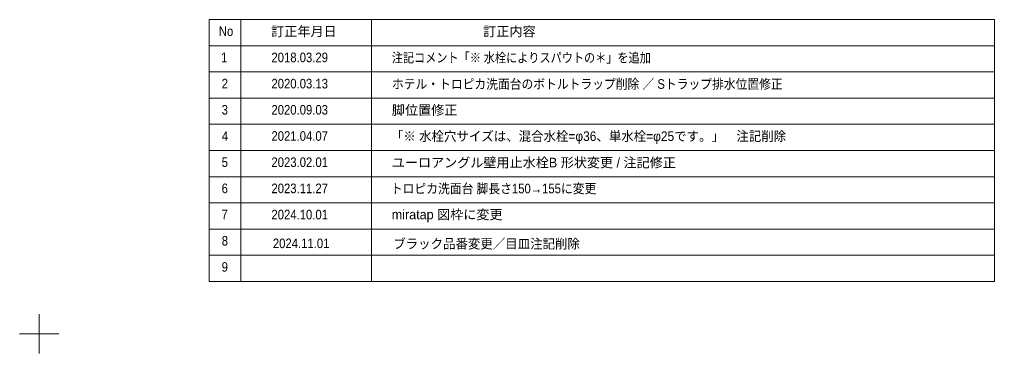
# Model space of a CAD drawing. Units: millimetres, scale not verified. Extents: x -6062 to 6062, y -3045 to 3045.
# Drawn here: x 2338 to 6062, y -3045 to -1770 of the extents above; entities that cross this region are included whole.
import ezdxf
from ezdxf.enums import TextEntityAlignment as Align

# ---------------------------------------------------------------- set-up
doc = ezdxf.new("R2010")
doc.units = ezdxf.units.MM
doc.header["$LTSCALE"] = 20
doc.layers.add('0-0_1図面枠', color=7, linetype='Continuous', lineweight=20)
doc.layers.add('0-4_Defpoints', color=7, linetype='Continuous')
doc.styles.add('ＭＳ Ｐゴシック', font='')
doc.styles.get('ＭＳ Ｐゴシック').set_extended_font_data('MS PGothic')

# ---------------------------------------------------------------- blocks, each defined once
blk = doc.blocks.new('グループ')
at = {"layer": '0-0_1図面枠', "lineweight": 15}
for p, q in [((84000, -57900), (84000, -60900)), ((85500, -59400), (82500, -59400))]:
    blk.add_line(p, q, dxfattribs=at)
blk = doc.blocks.new('グループ-1')
at = {"layer": '0-0_1図面枠', "lineweight": 15}
for p, q in [((99400, -35400), (99400, -55400)), ((109400, -35400), (109400, -55400)), ((97000, -37400), (157000, -37400)), ((97000, -39400), (157000, -39400)), ((97000, -41400), (157000, -41400)), ((97000, -43400), (157000, -43400)), ((97000, -45400), (157000, -45400)), ((97000, -47400), (157000, -47400)), ((97000, -49400), (157000, -49400)), ((97000, -51400), (157000, -51400)), ((97000, -53400), (157000, -53400))]:
    blk.add_line(p, q, dxfattribs=at)
blk.add_lwpolyline([(97000, -35400), (157000, -35400), (157000, -55400), (97000, -55400)], close=True, dxfattribs=at)

msp = doc.modelspace()

# ---------------------------------------------------------------- block references
at = {"layer": '0-0_1図面枠', "xscale": 0.05, "yscale": 0.05}
msp.add_blockref('グループ-1', (-1787.5, 0), dxfattribs=at)
at = {"layer": '0-4_Defpoints', "xscale": 0.05, "yscale": 0.05}
msp.add_blockref('グループ', (-1787.5, 0), dxfattribs=at)

# ---------------------------------------------------------------- texts
at = {"layer": '0-0_1図面枠', "style": 'ＭＳ Ｐゴシック'}
for s, height, width, p in [('No', 36.69, 0.9, (3099.05, -1843.97)), ('1', 36.66, 0.9, (3107.32, -1944.05)), ('2018.03.29', 36.66, 0.9, (3300, -1944.05)), ('注記コメント「※ 水栓によりスパウトの＊」を追加', 36.69, 0.85, (3759.79, -1945.02)), ('2', 36.66, 0.9, (3110, -2043.97)), ('2020.03.13', 36.66, 0.9, (3300, -2044.05)), ('ホテル・トロピカ洗面台のボトルトラップ削除 ／ Sトラップ排水位置修正', 36.66, 0.9, (3760.4, -2045.49)), ('3', 36.66, 0.9, (3110, -2143.97)), ('2020.09.03', 36.66, 0.9, (3300, -2144.05)), ('4', 36.66, 0.9, (3110.77, -2243.97)), ('2021.04.07', 36.66, 0.9, (3300, -2244.05)), ('「※ 水栓穴サイズは、混合水栓=φ36、単水栓=φ25です。」\u3000注記削除', 36.69, 0.95, (3756.34, -2244.83)), ('5', 36.66, 0.9, (3110, -2343.97)), ('2023.02.01', 36.66, 0.9, (3300, -2344.05)), ('6', 36.66, 0.9, (3109.79, -2443.97)), ('2023.11.27', 36.66, 0.9, (3300, -2444.05)), ('トロピカ洗面台 脚長さ150→155に変更', 36.69, 0.9, (3756.34, -2444.65)), ('7', 36.66, 0.9, (3109.22, -2543.97)), ('2024.10.01', 36.66, 0.9, (3300, -2544.05)), ('8', 36.66, 0.9, (3110.2, -2643.97)), ('2024.11.01', 36.66, 0.9, (3305.45, -2653.85)), ('ブラック品番変更／目皿注記削除', 36.69, 0.95, (3765.45, -2655.31)), ('9', 36.66, 0.9, (3109.79, -2743.97))]:
    msp.add_text(s, height=height, dxfattribs=dict(at, width=width)).set_placement(p, align=Align.BOTTOM_LEFT)
for s, height, p in [('訂正年月日', 36.66, (3299.22, -1844.63)), ('訂正内容', 36.66, (4109.22, -1844.73)), ('脚位置修正', 36.66, (3760.2, -2145.02)), ('ユーロアングル壁用止水栓B 形状変更 / 注記修正', 36.66, (3759.79, -2345.51)), ('miratap 図枠に変更', 36.69, (3759.62, -2543.77))]:
    msp.add_text(s, height=height, dxfattribs=at).set_placement(p, align=Align.BOTTOM_LEFT)

doc.saveas('drawing.dxf')
